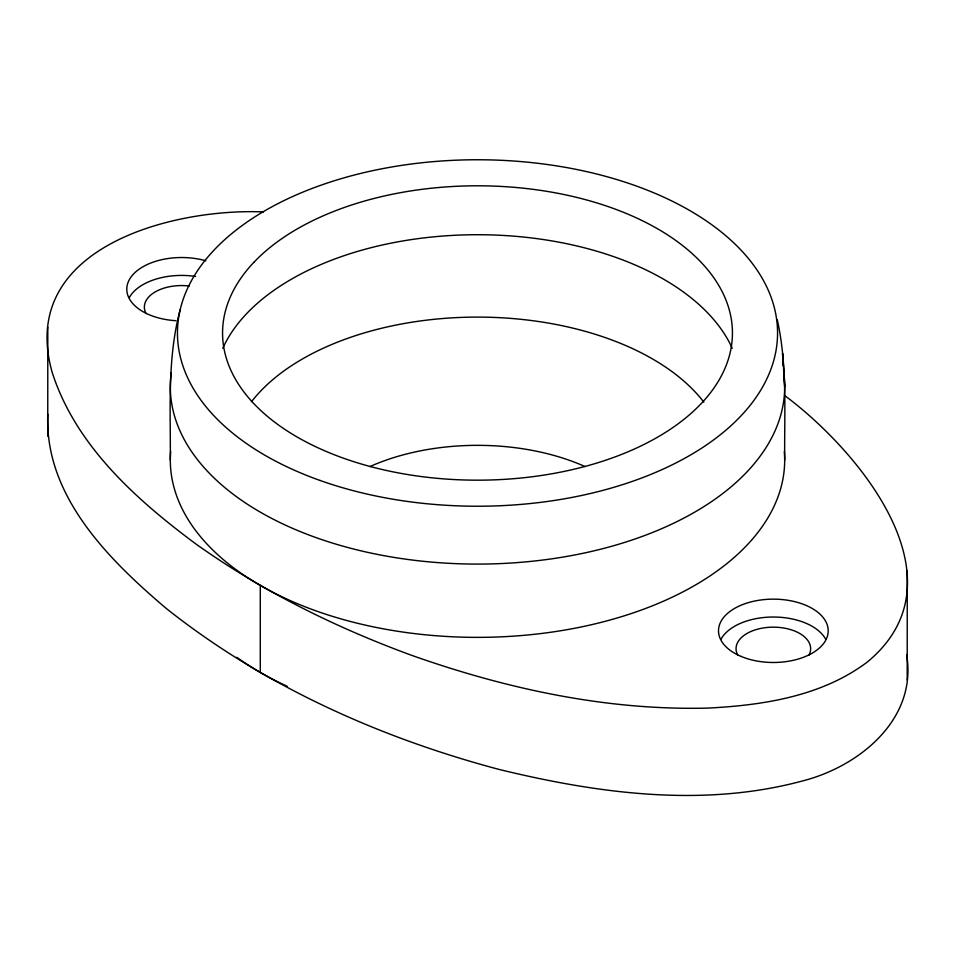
<?xml version="1.0" encoding="UTF-8"?>
<svg xmlns="http://www.w3.org/2000/svg" width="955" height="955" viewBox="0 0 955 955"><rect width="100%" height="100%" fill="white"/><g stroke="black" fill="none" stroke-linecap="round" stroke-linejoin="round"><path stroke-width="1.43" d="M170.312 460.012C170.73 409.91 167.029 358.71 180.173 309.73M263.461 211.915C171.184 207.987 16.784 248.396 52.227 372.569C75.899 445.937 136.243 499.68 196.324 544.302C262.589 591.372 336.017 627.698 412.262 655.548C506.902 688.949 606.903 710.651 707.679 708.097C763.009 705.327 821.455 696.338 866.949 662.316C965.947 581.153 861.458 454.305 788.532 398.45L785.082 395.824M906.689 655.023C917.313 719.282 859.536 766.22 803.203 780.76C703.465 807.918 597.77 793.498 498.952 769.396C379.41 737.558 263.783 685.809 166.468 608.633C108.775 559.702 44.336 495.836 47.798 414.183M777.275 319.734C787.565 365.753 784.222 413.264 784.688 460.012M784.27 377.559L782.539 353.374L783.387 366.433M783.566 369.334L784.688 386.739M907.25 570.875L907.202 679.972M260.285 585.415L260.285 672.487M47.798 327.123L47.75 436.208M287.204 686.299A307.188 177.355 0 0 1 236.84 657.303M783.9 374.038A307.188 177.355 0 0 1 476.378 564.083A307.188 177.355 0 0 1 171.267 372.748M222.766 348.288A263.305 152.012 0 0 1 477.5 234.715A263.305 152.012 0 0 1 732.246 348.288M784.341 451.548A307.188 177.355 0 0 1 477.5 637.367A307.188 177.355 0 0 1 170.659 451.548M129.379 297.483A54.853 31.67 0 0 1 195.608 276.461M146.115 313.622A37.305 21.535 0 0 1 189.293 286.011M175.983 320.701A54.853 31.67 0 0 1 128.937 280.436A54.853 31.67 0 0 1 205.886 260.787M721.073 639.086A54.853 31.67 0 0 1 773.347 617.026A54.853 31.67 0 0 1 825.621 639.086M737.809 655.226A37.305 21.535 0 0 1 773.347 627.16A37.305 21.535 0 0 1 808.885 655.226M251.499 401.697A247.536 142.916 0 0 1 477.93 317.096A247.536 142.916 0 0 1 703.847 402.151M369.848 466.601A175.756 101.469 0 0 1 585.093 466.577M254.424 261.742L254.09 262.088A254.937 147.189 0 0 0 297.232 437.068A254.937 147.189 0 0 0 600.313 461.969L605.112 460.406A254.937 147.189 0 0 0 698.201 406.663L700.91 403.893A254.937 147.189 0 0 0 657.768 228.913A254.937 147.189 0 0 0 354.687 204L349.888 205.564A254.937 147.189 0 0 0 256.8 259.318L254.424 261.742M320.021 480.449A300.049 173.237 0 0 0 777.43 337.998A300.049 173.237 0 0 0 335.062 180.519A300.049 173.237 0 0 0 320.021 480.449M741.164 656.455A54.853 31.67 0 0 0 827.913 634.084A54.853 31.67 0 0 0 750.976 601.901A54.853 31.67 0 0 0 741.164 656.455"/></g></svg>
